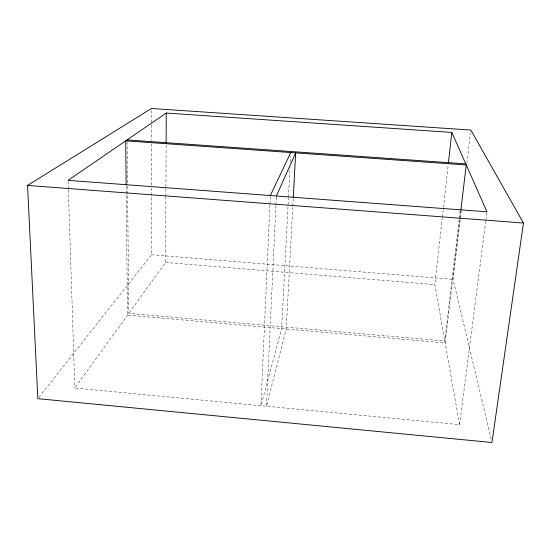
<?xml version="1.0" encoding="UTF-8"?>
<svg xmlns="http://www.w3.org/2000/svg" width="551" height="551" viewBox="0 0 551 551"><rect width="100%" height="100%" fill="white"/><g stroke="black" fill="none" stroke-linecap="round" stroke-linejoin="round"><path stroke-width="0.41" stroke-dasharray="2.75 2.07" d="M485.768 221.165L459.582 424.642L74.846 388.035L165.569 262.476L165.872 197.21M165.879 196.349L166.12 144.823M269.914 204.979L260.926 405.743L281.651 328.623L288.414 198.064M269.956 204.118L270.3 196.397M275.92 205.433L266.457 406.266L286.224 329.023L292.767 207.018M275.961 204.573L276.32 196.852M288.455 197.21L290.012 167.146M290.281 161.994L290.591 155.981M292.815 206.164L293.228 198.429M459.582 424.642L434.835 284.619L442.281 217.927M442.377 217.073L448.204 164.914M459.203 219.222L444.795 341L128.796 313.367L127.529 186.286M459.307 218.375L460.216 210.709M460.788 210.957L445.139 342.949L127.529 315.117L126.179 186.355M491.175 439.161L453.101 279.371L461.208 211.109M466.876 163.33L470.526 132.612M485.879 220.31L486.864 212.652M38.887 397.326L151.587 254.762L151.532 187.65M151.587 254.762L453.101 279.371M165.569 262.476L434.835 284.619M68.097 181.217L68.352 188.938M68.379 189.799L74.846 388.035M127.081 141.635L127.405 174.268M127.419 175.122L127.522 185.425M151.47 110.214L151.484 123.975M151.484 124.836L151.497 140.326M151.497 143.77L151.532 186.789"/><path stroke-width="0.83" d="M166.126 143.102L166.271 113.045L451.834 132.426L486.974 211.798L68.069 180.356L166.271 113.045M293.27 197.568L295.667 152.889L276.361 195.991M448.397 163.206L451.834 132.426M460.891 210.103L466.242 164.969L125.704 140.856L126.158 184.633M523.45 223.031L491.974 442.508L37.826 398.669L27.55 185.418L151.47 108.492L470.829 130.057L523.45 223.031L27.55 185.418M270.334 195.536L290.77 152.544M127.067 139.92L465.753 163.874"/></g></svg>
